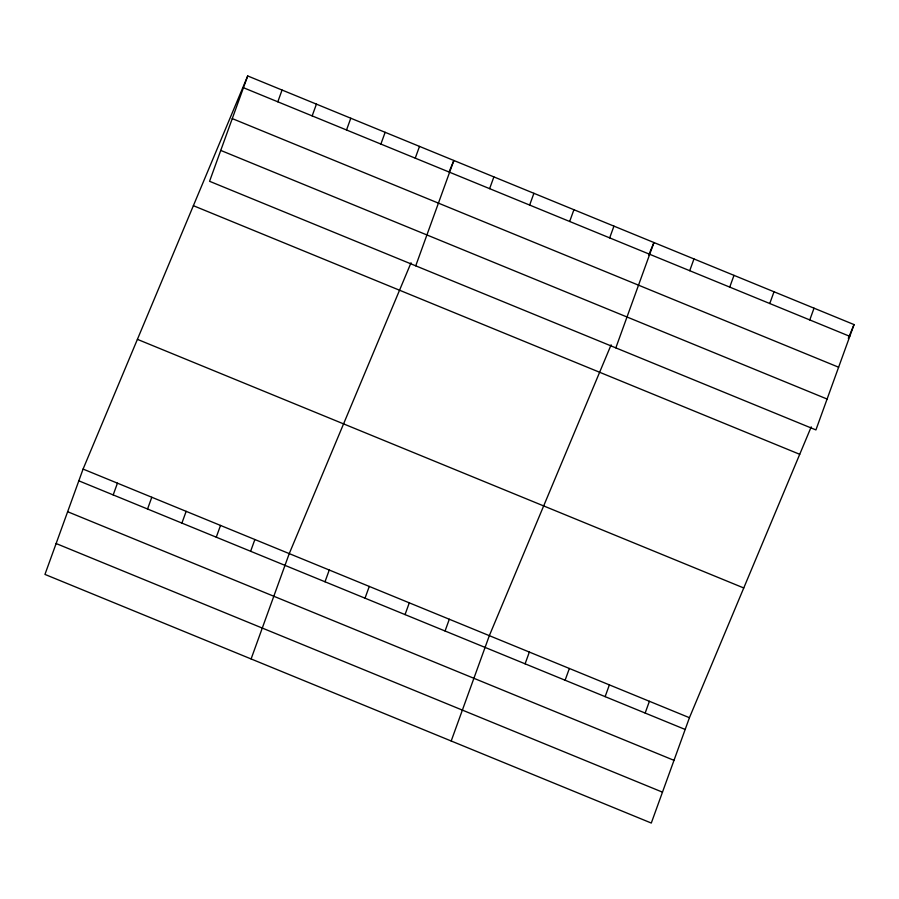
<?xml version="1.0" encoding="UTF-8"?>
<svg xmlns="http://www.w3.org/2000/svg" width="899" height="899" viewBox="0 0 899 899"><rect width="100%" height="100%" fill="white"/><g stroke="black" fill="none" stroke-linecap="round" stroke-linejoin="round"><path stroke-width="1.35" d="M247.708 75.954L209.568 181.295L815.921 429.924L854.05 324.584L247.708 75.954L83.079 469.076L44.95 574.416L651.292 823.046L689.432 717.705L811.213 426.868M113.184 494.922L117.443 483.168M277.813 101.801L282.061 90.046M147.548 509.014L151.796 497.259M312.167 115.892L316.426 104.138M181.901 523.106L186.16 511.34M346.531 129.984L350.79 118.23M216.266 537.186L220.525 525.432M380.884 144.076L385.143 132.31M250.619 551.278L254.878 539.524M415.248 158.157L419.507 146.402M251.102 658.945L289.242 553.615L411.034 262.778M415.731 265.834L453.86 160.494L449.163 171.72M325 581.777L329.259 570.022M489.629 188.655L493.877 176.901M365.016 598.183L369.275 586.429M529.646 205.062L533.905 193.307M405.044 614.59L409.292 602.836M569.663 221.48L573.922 209.714M445.061 631.008L449.309 619.242M609.679 237.887L613.938 226.132M451.197 740.99L489.337 635.66L611.118 344.823M615.826 347.879L653.955 242.539L648.73 255.013M525.095 663.822L529.354 652.067M689.724 270.7L693.972 258.946M565.111 680.228L569.37 668.474M729.741 287.107L733.989 275.352M605.128 696.635L609.387 684.881M769.758 303.525L774.017 291.759M645.156 713.053L649.404 701.287M809.774 319.932L814.033 308.177M848.308 338.305L854.05 324.584M243.449 87.72L849.791 336.338M232.268 118.601L838.61 367.219M220.749 150.414L827.102 399.044M193.375 205.691L799.728 454.31M137.412 339.35L743.754 587.968M83.079 469.076L689.432 717.705M78.831 480.83L685.173 729.46M67.65 511.722L673.992 760.34M56.131 543.535L662.473 792.154"/></g></svg>
